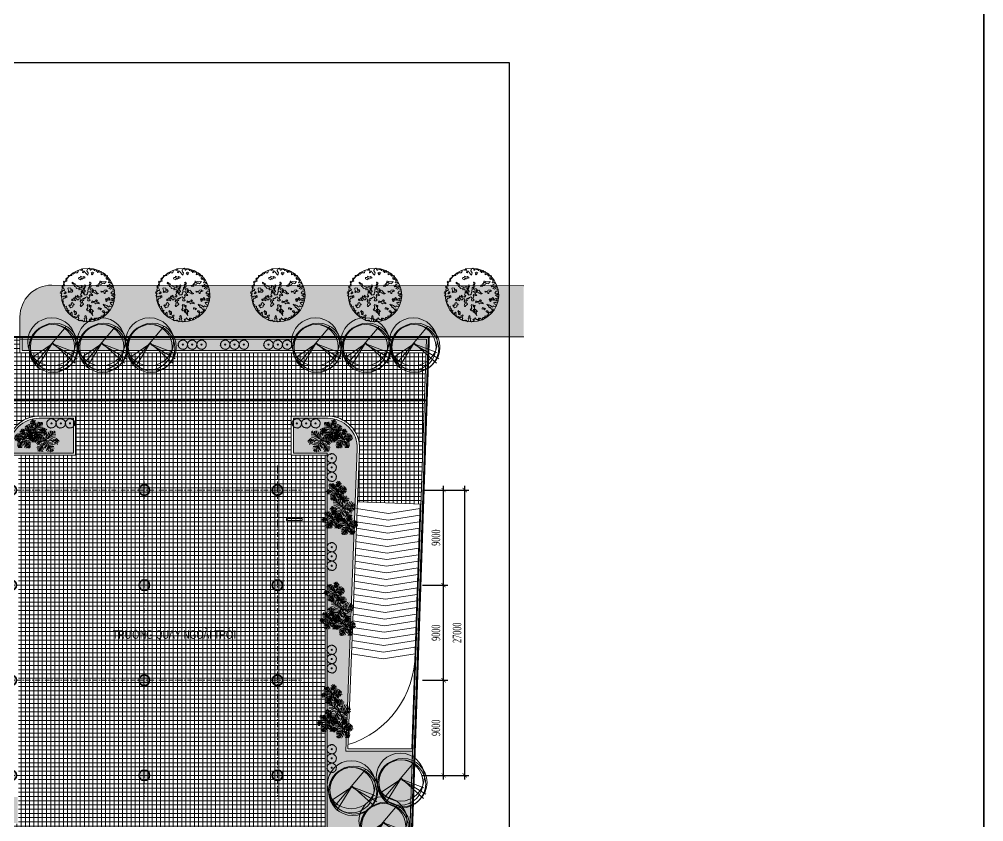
# Model space of a CAD drawing. Header units: millimetres. Extents: x 90964 to 877642, y 656808 to 1438307.
# Drawn here: x 397787 to 489062, y 1195237 to 1271187 of the extents above; entities that cross this region are included whole.
import ezdxf
from ezdxf.enums import TextEntityAlignment as Align
from ezdxf.xclip import XClip

# ---------------------------------------------------------------- set-up
doc = ezdxf.new("R2010")
doc.units = ezdxf.units.MM
doc.header["$LTSCALE"] = 300
doc.header["$XCLIPFRAME"] = 0
doc.set_wipeout_variables(frame=1)
for name, pattern in [('( Hidden )', [0.375, 0.25, -0.125]), ('CENTER', [3, 1.5, -0.5, 0.5, -0.5]), ('Overhead', [3.96875, 2.38125, -1.5875])]:
    doc.linetypes.add(name, pattern=pattern)
doc.layers.get('Defpoints').update_dxf_attribs({"color": 6})
doc.layers.add('A-CAY', color=7, linetype='Continuous', lineweight=13, true_color=0x3b7500)
for name, color, linetype, lineweight in [('A-COT VACH', 2, 'Continuous', 35), ('A-DIM', 125, 'Continuous', 15), ('A-HATCH', 251, 'Continuous', 5), ('A-NET THAY', 125, 'Continuous', 18), ('A-TEXT', 9, 'Continuous', 18), ('A-TRUC', 250, 'CENTER', 5), ('A-TUONG', 7, 'Continuous', 35), ('S-STRS-MBND', 31, 'Overhead', 9)]:
    doc.layers.add(name, color=color, linetype=linetype, lineweight=lineweight)
doc.styles.add('A1-arial', font='arial.ttf', dxfattribs={"width": 0.8})
doc.styles.add('ROMANSssss', font='vntimeh.shx', dxfattribs={"width": 0.55})
doc.dimstyles.new('DIM_1-400 MB', dxfattribs={"dimscale": 400, "dimtxt": 2, "dimasz": 1, "dimexe": 1, "dimexo": 0, "dimgap": 0.8, "dimtad": 1, "dimdec": 0, "dimzin": 0, "dimdsep": 46, "dimtxsty": 'ROMANSssss', "dimblk": 'ARCHTICK', "dimcen": 1, "dimdle": 1, "dimclrd": 256, "dimclre": 256, "dimclrt": 7, "dimadec": 0, "dimazin": 0, "dimtfac": 1, "dimtdec": 0, "dimtix": 1, "dimtofl": 0, "dimtmove": 2, "dimatfit": 3, "dimfxl": 1, "dimtolj": 1, "dimtzin": 0, "dimarcsym": 0})
pattern_1 = [(4e-12, (420761.15, 1196025.3), (-3e-11, 400), []), (90, (420761.15, 1196025.3), (-400, -3e-11), [])]

# ---------------------------------------------------------------- blocks, each defined once
blk = doc.blocks.new('NEN NEW')
at = {"color": 1, "linetype": 'CENTER', "lineweight": 0, "const_width": 200}
blk.add_lwpolyline([(750, -53922), (96388, -53438), (98212, 0), (0, 0), (749, -53922)], dxfattribs=at)
blk = doc.blocks.new('NEN NEW T')
at = {"color": 5, "linetype": '( Hidden )', "lineweight": 0, "ltscale": 5, "const_width": 200}
blk.add_lwpolyline([(98006.9, -6000), (6083.9, -6000), (6749.3, -53891.3)], dxfattribs=at)
at = {"layer": 'A-TUONG'}
blk.add_blockref('NEN NEW', (0, 0), dxfattribs=at)
blk = doc.blocks.new('LUOICOT THAPDOI')
at = {"layer": 'A-HATCH'}
h = blk.add_hatch(color=256, dxfattribs=at)
h.dxf.hatch_style = 1
edge = h.paths.add_edge_path()
edge.add_arc((220998, 1226625), 500, 0, 360)
edge = h.paths.add_edge_path()
edge.add_arc((233598, 1226625), 500, 0, 360)
edge = h.paths.add_edge_path()
edge.add_arc((246198, 1226625), 500, 0, 360)
edge = h.paths.add_edge_path()
edge.add_arc((246198, 1217625), 500, 0, 360)
edge = h.paths.add_edge_path()
edge.add_arc((233598, 1217625), 500, 0, 360)
edge = h.paths.add_edge_path()
edge.add_arc((220998, 1217625), 500, 0, 360)
edge = h.paths.add_edge_path()
edge.add_arc((214298, 1226625), 500, 0, 360)
edge = h.paths.add_edge_path()
edge.add_arc((201698, 1226625), 500, 0, 360)
edge = h.paths.add_edge_path()
edge.add_arc((194998, 1226625), 500, 0, 360)
edge = h.paths.add_edge_path()
edge.add_arc((182398, 1226625), 500, 0, 360)
edge = h.paths.add_edge_path()
edge.add_arc((169798, 1226625), 500, 0, 360)
edge = h.paths.add_edge_path()
edge.add_arc((169798, 1217625), 500, 0, 360)
edge = h.paths.add_edge_path()
edge.add_arc((169798, 1208625), 500, 0, 360)
edge = h.paths.add_edge_path()
edge.add_arc((169798, 1199625), 500, 0, 360)
edge = h.paths.add_edge_path()
edge.add_arc((182398, 1199625), 500, 0, 360)
edge = h.paths.add_edge_path()
edge.add_arc((182398, 1208625), 500, 0, 360)
edge = h.paths.add_edge_path()
edge.add_arc((182398, 1217625), 500, 0, 360)
edge = h.paths.add_edge_path()
edge.add_arc((194998, 1217625), 500, 0, 360)
edge = h.paths.add_edge_path()
edge.add_arc((194998, 1208625), 500, 0, 360)
edge = h.paths.add_edge_path()
edge.add_arc((194998, 1199625), 500, 0, 360)
edge = h.paths.add_edge_path()
edge.add_arc((201698, 1208625), 500, 0, 360)
edge = h.paths.add_edge_path()
edge.add_arc((214298, 1208625), 500, 0, 360)
edge = h.paths.add_edge_path()
edge.add_arc((220998, 1208625), 500, 0, 360)
edge = h.paths.add_edge_path()
edge.add_arc((220998, 1199625), 500, 0, 360)
edge = h.paths.add_edge_path()
edge.add_arc((233598, 1199625), 500, 0, 360)
edge = h.paths.add_edge_path()
edge.add_arc((233598, 1208625), 500, 0, 360)
edge = h.paths.add_edge_path()
edge.add_arc((246198, 1208625), 500, 0, 360)
edge = h.paths.add_edge_path()
edge.add_arc((246198, 1199625), 500, 0, 360)
at = {"layer": 'A-COT VACH'}
for centre in [(169798, 1226625), (182398, 1226625), (194998, 1226625), (201698, 1226625), (214298, 1226625), (220998, 1226625), (233598, 1226625), (246198, 1226625), (169798, 1217625), (182398, 1217625), (194998, 1217625), (220998, 1217625), (233598, 1217625), (246198, 1217625), (169798, 1208625), (182398, 1208625), (194998, 1208625), (201698, 1208625), (214298, 1208625), (220998, 1208625), (233598, 1208625), (246198, 1208625), (169798, 1199625), (182398, 1199625), (194998, 1199625), (220998, 1199625), (233598, 1199625), (246198, 1199625)]:
    blk.add_circle(centre, 500, dxfattribs=at)
at = {"layer": 'A-TRUC'}
for p, q in [((169798, 1228945), (169798, 1197405)), ((182398, 1228945), (182398, 1197405)), ((194998, 1228945), (194998, 1197405)), ((201698, 1228945), (201698, 1197405)), ((214298, 1228945), (214298, 1197405)), ((220998, 1228945), (220998, 1197405)), ((233598, 1228945), (233598, 1197405)), ((246198, 1228945), (246198, 1197405)), ((246198, 1228945), (246198, 1197405)), ((167478, 1226625), (248518, 1226625)), ((167478, 1217625), (248518, 1217625)), ((167478, 1208625), (248518, 1208625)), ((167478, 1199625), (248518, 1199625))]:
    blk.add_line(p, q, dxfattribs=at)
blk = doc.blocks.new('mb-cay14')
for p, q in [((-506, -503), (331, 486)), ((-50, 12), (-574, -343)), ((-41, 38), (-456, -639)), ((-33, 29), (577, -520)), ((-33, 12), (585, -224)), ((-24, -4), (636, -402))]:
    blk.add_line(p, q)
for centre, radius in [((-61, 67), 657), ((-61, -79), 621), ((-24, -116), 657), ((12, -79), 657)]:
    blk.add_circle(centre, radius)
blk = doc.blocks.new('mb-cay10')
for p, q in [((-487, 138), (-494, 124)), ((-494, 124), (-487, 114)), ((-487, 114), (-494, 92)), ((-494, 92), (-494, 82)), ((-494, 82), (-487, 67)), ((-483, 21), (-490, 11)), ((-490, 11), (-480, 11)), ((-458, 142), (-487, 138)), ((-487, 67), (-483, 57)), ((-480, 0), (-487, -11)), ((-483, 57), (-480, 46)), ((-480, 36), (-483, 21)), ((-480, 46), (-480, 36)), ((-480, 11), (-480, 0)), ((-441, 199), (-462, 195)), ((-462, 195), (-462, 185)), ((-462, 185), (-451, 178)), ((-444, 146), (-458, 142)), ((-451, 178), (-441, 174)), ((-434, 149), (-444, 146)), ((-430, 202), (-441, 199)), ((-441, 174), (-430, 174)), ((-426, 160), (-434, 149)), ((-426, 213), (-430, 202)), ((-430, 174), (-426, 160)), ((-423, 238), (-426, 224)), ((-426, 224), (-426, 213)), ((-416, 249), (-423, 238)), ((-398, 288), (-419, 288)), ((-419, 288), (-419, 277)), ((-419, 277), (-412, 266)), ((-405, 256), (-416, 249)), ((-412, 266), (-405, 256)), ((-370, 295), (-398, 288)), ((-366, 327), (-370, 316)), ((-370, 316), (-370, 295)), ((-359, 337), (-366, 327)), ((-355, 348), (-359, 337)), ((-345, 352), (-355, 348)), ((-334, 359), (-345, 352)), ((-323, 362), (-334, 359)), ((-302, 369), (-323, 362)), ((-291, 387), (-302, 380)), ((-302, 380), (-302, 369)), ((-281, 384), (-291, 387)), ((-270, 376), (-281, 384)), ((-259, 376), (-270, 376)), ((-256, 408), (-259, 398)), ((-259, 398), (-259, 376)), ((-252, 419), (-256, 408)), ((-242, 419), (-252, 419)), ((-231, 426), (-242, 419)), ((-224, 437), (-231, 426)), ((-213, 440), (-224, 437)), ((-203, 437), (-213, 440)), ((-192, 437), (-203, 437)), ((-171, 423), (-192, 437)), ((-160, 419), (-171, 423)), ((-156, 408), (-160, 419)), ((-146, 401), (-156, 408)), ((-142, 447), (-146, 437)), ((-146, 437), (-146, 426)), ((-146, 426), (-142, 415)), ((-135, 405), (-146, 401)), ((-135, 458), (-142, 447)), ((-142, 415), (-135, 405)), ((-131, 469), (-135, 458)), ((-121, 472), (-131, 469)), ((-107, 469), (-121, 472)), ((-96, 469), (-107, 469)), ((-85, 476), (-96, 469)), ((-64, 479), (-85, 476)), ((-43, 479), (-64, 479)), ((-39, 490), (-43, 479)), ((-28, 494), (-39, 490)), ((-32, 0), (39, 0)), ((-18, 494), (-28, 494)), ((11, 483), (-18, 494)), ((0, 32), (0, -36)), ((21, 479), (11, 483)), ((25, 469), (21, 479)), ((36, 472), (25, 469)), ((43, 483), (36, 472)), ((50, 494), (43, 483)), ((60, 494), (50, 494)), ((60, 483), (60, 494)), ((71, 479), (60, 483)), ((100, 479), (71, 479)), ((103, 469), (100, 479)), ((117, 465), (103, 469)), ((149, 469), (117, 465)), ((160, 469), (149, 469)), ((171, 465), (160, 469)), ((192, 451), (171, 465)), ((203, 455), (192, 451)), ((195, 426), (203, 437)), ((195, 415), (195, 426)), ((199, 423), (210, 423)), ((213, 451), (203, 455)), ((203, 437), (213, 437)), ((210, 423), (224, 426)), ((213, 426), (213, 451)), ((213, 437), (213, 426)), ((224, 426), (235, 426)), ((235, 426), (242, 415)), ((242, 415), (252, 412)), ((252, 412), (263, 408)), ((263, 408), (267, 398)), ((267, 369), (263, 348)), ((263, 348), (291, 348)), ((267, 398), (267, 369)), ((291, 348), (320, 344)), ((320, 344), (331, 341)), ((331, 341), (341, 337)), ((341, 337), (352, 327)), ((352, 327), (362, 327)), ((362, 327), (373, 334)), ((373, 334), (377, 323)), ((377, 323), (377, 284)), ((377, 284), (405, 273)), ((405, 273), (412, 259)), ((412, 259), (412, 245)), ((412, 245), (423, 241)), ((423, 241), (423, 206)), ((423, 206), (434, 202)), ((434, 202), (469, 202)), ((469, 170), (466, 160)), ((466, 160), (466, 149)), ((466, 149), (476, 142)), ((469, 202), (469, 170)), ((476, 142), (480, 131)), ((480, 131), (480, 121)), ((480, 121), (483, 110)), ((483, 110), (483, 85)), ((483, 85), (490, 75)), ((494, 46), (487, 25)), ((487, 25), (490, 14)), ((490, 75), (494, 46)), ((490, 14), (490, 4)), ((490, 4), (498, -7)), ((-519, -60), (-522, -89)), ((-522, -89), (-512, -99)), ((-512, -50), (-519, -60)), ((-483, -46), (-512, -50)), ((-512, -99), (-490, -103)), ((-490, -103), (-469, -103)), ((-487, -11), (-487, -21)), ((-487, -21), (-476, -25)), ((-462, -39), (-483, -46)), ((-476, -25), (-466, -25)), ((-466, -114), (-473, -124)), ((-473, -124), (-469, -135)), ((-469, -103), (-466, -114)), ((-469, -135), (-469, -170)), ((-469, -170), (-458, -181)), ((-466, -25), (-455, -28)), ((-455, -28), (-462, -39)), ((-458, -181), (-455, -192)), ((-455, -192), (-455, -224)), ((-455, -224), (-441, -227)), ((-441, -227), (-437, -238)), ((-437, -238), (-437, -249)), ((-437, -249), (-423, -249)), ((-423, -249), (-416, -259)), ((-416, -259), (-405, -263)), ((-409, -302), (-405, -291)), ((-387, -305), (-409, -302)), ((-405, -263), (-394, -263)), ((-394, -263), (-387, -273)), ((-387, -284), (-394, -288)), ((-387, -273), (-387, -284)), ((-377, -309), (-387, -305)), ((-373, -320), (-377, -309)), ((-373, -330), (-373, -320)), ((-362, -334), (-373, -330)), ((-352, -330), (-362, -334)), ((-331, -330), (-352, -330)), ((-338, -366), (-327, -359)), ((-338, -376), (-338, -366)), ((-316, -380), (-338, -376)), ((-316, -337), (-331, -330)), ((-327, -359), (-320, -348)), ((-320, -348), (-316, -337)), ((-295, -384), (-316, -380)), ((-299, -405), (-295, -394)), ((-291, -415), (-299, -405)), ((-295, -394), (-295, -384)), ((-249, -415), (-291, -415)), ((-249, -426), (-249, -415)), ((-245, -437), (-249, -426)), ((-235, -437), (-245, -437)), ((-224, -444), (-235, -437)), ((-220, -455), (-224, -444)), ((-192, -451), (-220, -455)), ((-156, -451), (-192, -451)), ((-142, -455), (-156, -451)), ((-142, -465), (-142, -455)), ((-131, -462), (-142, -465)), ((-124, -451), (-131, -462)), ((-114, -444), (-124, -451)), ((-103, -444), (-114, -444)), ((-103, -465), (-103, -444)), ((-96, -476), (-103, -465)), ((-85, -476), (-96, -476)), ((-75, -479), (-85, -476)), ((-64, -479), (-75, -479)), ((-50, -483), (-64, -479)), ((-43, -494), (-50, -483)), ((-32, -490), (-43, -494)), ((-21, -487), (-32, -490)), ((-14, -476), (-21, -487)), ((25, -476), (-14, -476)), ((36, -479), (25, -476)), ((39, -490), (36, -479)), ((50, -487), (39, -490)), ((78, -490), (50, -487)), ((89, -501), (78, -490)), ((139, -501), (89, -501)), ((146, -490), (139, -501)), ((149, -469), (146, -490)), ((160, -469), (149, -469)), ((171, -465), (160, -469)), ((181, -462), (171, -455)), ((171, -455), (171, -465)), ((195, -465), (181, -462)), ((210, -462), (195, -465)), ((220, -455), (210, -462)), ((231, -451), (220, -455)), ((242, -419), (231, -419)), ((231, -419), (231, -451)), ((249, -408), (242, -419)), ((259, -401), (249, -408)), ((270, -408), (259, -401)), ((274, -419), (270, -408)), ((284, -423), (274, -419)), ((295, -419), (284, -423)), ((306, -398), (295, -398)), ((295, -398), (295, -419)), ((313, -387), (306, -398)), ((316, -376), (313, -387)), ((331, -369), (316, -376)), ((341, -376), (331, -369)), ((348, -359), (345, -369)), ((359, -352), (348, -359)), ((370, -352), (359, -352)), ((373, -327), (370, -341)), ((370, -341), (370, -352)), ((384, -320), (373, -327)), ((394, -320), (384, -320)), ((398, -288), (391, -298)), ((391, -298), (398, -309)), ((398, -309), (394, -320)), ((409, -281), (398, -288)), ((419, -273), (409, -281)), ((423, -252), (419, -263)), ((419, -263), (419, -273)), ((426, -231), (423, -241)), ((423, -241), (423, -252)), ((437, -220), (426, -231)), ((448, -217), (437, -220)), ((455, -195), (448, -206)), ((448, -206), (448, -217)), ((458, -174), (455, -185)), ((455, -185), (455, -195)), ((462, -163), (458, -174)), ((473, -156), (462, -163)), ((469, -114), (466, -121)), ((473, -92), (469, -103)), ((469, -103), (469, -114)), ((469, -117), (469, -128)), ((469, -128), (473, -156)), ((476, -28), (473, -39)), ((473, -39), (473, -50)), ((473, -50), (483, -53)), ((483, -85), (473, -92)), ((498, -21), (476, -28)), ((483, -53), (483, -85)), ((498, -7), (498, -21))]:
    blk.add_line(p, q)
blk.add_circle((-1, -2), 62.8)
blk = doc.blocks.new('02PTRX07')
at = {"color": 0, "linetype": 'ByBlock', "lineweight": 9}
for points in [[(0.44, -0.001), (0.467, -0.021), (0.48, -0.033), (0.492, -0.028), (0.503, -0.041), (0.489, -0.055), (0.473, -0.057), (0.462, -0.078), (0.447, -0.062), (0.43, -0.076), (0.424, -0.094), (0.462, -0.103), (0.453, -0.103), (0.47, -0.091), (0.487, -0.114), (0.48, -0.13), (0.46, -0.132), (0.444, -0.13), (0.435, -0.143), (0.426, -0.13), (0.411, -0.139), (0.417, -0.162), (0.44, -0.173), (0.446, -0.188), (0.46, -0.18), (0.458, -0.202), (0.449, -0.211), (0.431, -0.207), (0.415, -0.211), (0.397, -0.202), (0.389, -0.211), (0.386, -0.225), (0.367, -0.214), (0.349, -0.195), (0.322, -0.185), (0.299, -0.184), (0.279, -0.169), (0.288, -0.193), (0.319, -0.2), (0.308, -0.214), (0.319, -0.236), (0.331, -0.223), (0.356, -0.248), (0.37, -0.273), (0.394, -0.255), (0.403, -0.284), (0.385, -0.288), (0.367, -0.306), (0.376, -0.316), (0.356, -0.325), (0.346, -0.313), (0.335, -0.331), (0.31, -0.32), (0.292, -0.295), (0.268, -0.296), (0.265, -0.316), (0.284, -0.322), (0.313, -0.343), (0.3, -0.354), (0.311, -0.37), (0.308, -0.379), (0.284, -0.372), (0.283, -0.383), (0.288, -0.395), (0.276, -0.395), (0.261, -0.395), (0.254, -0.402), (0.242, -0.386), (0.238, -0.41), (0.251, -0.422), (0.231, -0.431), (0.224, -0.422), (0.2, -0.42), (0.189, -0.445), (0.202, -0.443), (0.206, -0.456), (0.179, -0.463), (0.172, -0.45), (0.152, -0.434), (0.143, -0.445), (0.134, -0.429), (0.12, -0.431), (0.12, -0.453), (0.14, -0.461), (0.129, -0.472), (0.113, -0.47), (0.102, -0.454), (0.086, -0.459), (0.073, -0.443), (0.054, -0.427), (0.065, -0.424), (0.05, -0.45), (0.025, -0.45), (0.018, -0.465), (0.03, -0.461), (0.039, -0.474), (0.034, -0.481), (-0.011, -0.502), (-0.027, -0.479), (-0.029, -0.454), (-0.023, -0.443), (-0.038, -0.433), (-0.032, -0.411), (-0.039, -0.393), (-0.052, -0.383), (-0.061, -0.402), (-0.056, -0.424), (-0.073, -0.438), (-0.066, -0.449), (-0.059, -0.465), (-0.075, -0.502), (-0.093, -0.485), (-0.108, -0.469), (-0.12, -0.479), (-0.133, -0.469), (-0.154, -0.483), (-0.172, -0.477), (-0.186, -0.456), (-0.172, -0.436), (-0.181, -0.417), (-0.172, -0.395), (-0.167, -0.379), (-0.177, -0.37), (-0.19, -0.395), (-0.2, -0.384), (-0.206, -0.397), (-0.202, -0.42), (-0.227, -0.42), (-0.252, -0.402), (-0.267, -0.42), (-0.278, -0.404), (-0.284, -0.39), (-0.303, -0.383), (-0.297, -0.372), (-0.3, -0.348), (-0.303, -0.336), (-0.297, -0.331), (-0.308, -0.318), (-0.33, -0.345), (-0.322, -0.361), (-0.354, -0.352), (-0.354, -0.331), (-0.37, -0.322), (-0.365, -0.302), (-0.353, -0.296), (-0.369, -0.28), (-0.387, -0.293), (-0.389, -0.293), (-0.399, -0.279), (-0.385, -0.266), (-0.399, -0.245), (-0.41, -0.247), (-0.419, -0.236), (-0.408, -0.231), (-0.406, -0.207), (-0.44, -0.216), (-0.44, -0.198), (-0.44, -0.18), (-0.451, -0.177), (-0.462, -0.169), (-0.464, -0.161), (-0.469, -0.132), (-0.474, -0.128), (-0.471, -0.125), (-0.46, -0.105), (-0.48, -0.1), (-0.489, -0.093), (-0.469, -0.082), (-0.451, -0.055), (-0.433, -0.055), (-0.41, -0.035), (-0.397, -0.048), (-0.397, -0.019), (-0.41, -0.005), (-0.428, -0.03), (-0.435, -0.019), (-0.457, -0.019), (-0.464, -0.035), (-0.481, -0.032), (-0.489, -0.025), (-0.512, -0.01), (-0.496, 0.001), (-0.489, 0.027), (-0.519, 0.035), (-0.514, 0.063), (-0.49, 0.07), (-0.478, 0.067), (-0.471, 0.083), (-0.444, 0.086), (-0.44, 0.099), (-0.448, 0.11), (-0.464, 0.135), (-0.481, 0.14), (-0.492, 0.153), (-0.487, 0.167), (-0.471, 0.172), (-0.442, 0.174), (-0.444, 0.189), (-0.46, 0.205), (-0.451, 0.23), (-0.462, 0.248), (-0.446, 0.259), (-0.415, 0.255), (-0.395, 0.262), (-0.399, 0.283), (-0.417, 0.297), (-0.406, 0.316), (-0.379, 0.328), (-0.367, 0.348), (-0.37, 0.366), (-0.331, 0.37), (-0.33, 0.362), (-0.303, 0.368), (-0.303, 0.378), (-0.304, 0.392), (-0.299, 0.396), (-0.297, 0.396), (-0.278, 0.389), (-0.256, 0.402), (-0.258, 0.408), (-0.256, 0.427), (-0.245, 0.427), (-0.227, 0.418), (-0.195, 0.419), (-0.195, 0.425), (-0.186, 0.438), (-0.188, 0.446), (-0.183, 0.461), (-0.159, 0.471), (-0.125, 0.462), (-0.116, 0.482), (-0.125, 0.493), (-0.109, 0.493), (-0.102, 0.481), (-0.098, 0.448), (-0.104, 0.423), (-0.093, 0.414), (-0.082, 0.421), (-0.079, 0.446), (-0.065, 0.448), (-0.052, 0.425), (-0.019, 0.382), (-0.007, 0.371), (0.003, 0.419), (-0.011, 0.434), (-0.022, 0.454), (-0.019, 0.475), (-0.009, 0.473)], [(-0.009, 0.473), (0, 0.495), (0.018, 0.503), (0.032, 0.493), (0.032, 0.481), (0.036, 0.466), (0.045, 0.466), (0.061, 0.482), (0.082, 0.489), (0.086, 0.481), (0.095, 0.481), (0.105, 0.487), (0.116, 0.473), (0.114, 0.459), (0.122, 0.461), (0.141, 0.473), (0.154, 0.475), (0.157, 0.459), (0.152, 0.441), (0.172, 0.452), (0.173, 0.425), (0.188, 0.423), (0.192, 0.441), (0.192, 0.455), (0.211, 0.454), (0.216, 0.457), (0.22, 0.441), (0.211, 0.427), (0.225, 0.427), (0.24, 0.441), (0.251, 0.427), (0.247, 0.412), (0.247, 0.398), (0.245, 0.38), (0.258, 0.384), (0.265, 0.398), (0.278, 0.384), (0.294, 0.396), (0.299, 0.408), (0.304, 0.398), (0.317, 0.398), (0.308, 0.382), (0.299, 0.366), (0.315, 0.353), (0.322, 0.368), (0.327, 0.355), (0.343, 0.362), (0.36, 0.366), (0.363, 0.35), (0.351, 0.335), (0.336, 0.328), (0.336, 0.312), (0.343, 0.292), (0.351, 0.307), (0.365, 0.292), (0.365, 0.314), (0.379, 0.319), (0.383, 0.33), (0.389, 0.31), (0.394, 0.297), (0.383, 0.287), (0.381, 0.276), (0.395, 0.281), (0.397, 0.264), (0.397, 0.253), (0.386, 0.246), (0.378, 0.237), (0.386, 0.226), (0.397, 0.237), (0.408, 0.244), (0.426, 0.232), (0.442, 0.216), (0.435, 0.21), (0.406, 0.206), (0.392, 0.19), (0.381, 0.174), (0.351, 0.185), (0.37, 0.156), (0.397, 0.162), (0.417, 0.174), (0.44, 0.164), (0.453, 0.178), (0.465, 0.162), (0.465, 0.146), (0.444, 0.149), (0.422, 0.146), (0.39, 0.124), (0.422, 0.113), (0.44, 0.121), (0.478, 0.106), (0.487, 0.108), (0.492, 0.086), (0.473, 0.076), (0.449, 0.072), (0.442, 0.053), (0.426, 0.035), (0.444, 0.024), (0.478, 0.033), (0.492, 0.017), (0.481, -0.001), (0.464, 0.008), (0.44, -0.001)]]:
    blk.add_lwpolyline(points, dxfattribs=at)
for points in [[(0.082, 0.427), (0.057, 0.413), (0.066, 0.404), (0.066, 0.389), (0.077, 0.378), (0.091, 0.393), (0.084, 0.404), (0.107, 0.407), (0.102, 0.416)], [(-0.046, 0.003), (-0.03, 0.003), (-0.011, 0.024), (-0.016, 0.036), (-0.007, 0.051), (0.002, 0.067), (-0.004, 0.076), (-0.005, 0.096), (0.007, 0.104), (0.003, 0.119), (0.005, 0.137), (0.016, 0.147), (0.025, 0.151), (0.027, 0.171), (0.021, 0.187), (0.038, 0.203), (0.034, 0.223), (0.027, 0.235), (0.034, 0.244), (0.039, 0.242), (0.048, 0.232), (0.054, 0.237), (0.059, 0.225), (0.054, 0.21), (0.043, 0.19), (0.05, 0.178), (0.056, 0.164), (0.045, 0.146), (0.031, 0.142), (0.031, 0.126), (0.043, 0.106), (0.061, 0.114), (0.084, 0.114), (0.082, 0.104), (0.095, 0.097), (0.111, 0.085), (0.131, 0.09), (0.138, 0.078), (0.148, 0.069), (0.159, 0.051), (0.197, 0.028), (0.184, 0.024), (0.159, 0.024), (0.145, 0.036), (0.129, 0.035), (0.122, 0.047), (0.107, 0.054), (0.084, 0.046), (0.068, 0.049), (0.079, 0.058), (0.09, 0.071), (0.097, 0.063), (0.1, 0.072), (0.079, 0.09), (0.074, 0.074), (0.052, 0.078), (0.025, 0.069), (0.039, 0.058), (0.041, 0.042), (0.064, 0.031), (0.066, 0.011), (0.075, 0.008), (0.088, -0.007), (0.064, -0.007), (0.048, 0.001), (0.054, 0.006), (0.036, 0.013), (0.023, -0.007), (0.034, -0.023), (0.029, -0.041), (0.014, -0.058), (0.02, -0.076), (0.031, -0.082), (0.039, -0.096), (0.023, -0.107), (-0.005, -0.109), (-0.012, -0.096), (-0.007, -0.085), (-0.002, -0.06), (-0.007, -0.046), (-0.022, -0.035), (-0.048, -0.046), (-0.055, -0.053), (-0.068, -0.069), (-0.079, -0.058), (-0.104, -0.076), (-0.095, -0.087), (-0.082, -0.099), (-0.111, -0.11), (-0.107, -0.125), (-0.107, -0.142), (-0.1, -0.15), (-0.089, -0.153), (-0.084, -0.171), (-0.102, -0.187), (-0.12, -0.2), (-0.122, -0.213), (-0.141, -0.213), (-0.147, -0.198), (-0.138, -0.189), (-0.14, -0.171), (-0.136, -0.157), (-0.129, -0.155), (-0.125, -0.144), (-0.134, -0.132), (-0.147, -0.116), (-0.141, -0.098), (-0.131, -0.107), (-0.125, -0.096), (-0.131, -0.08), (-0.149, -0.069), (-0.175, -0.073), (-0.177, -0.091), (-0.2, -0.089), (-0.215, -0.069), (-0.222, -0.057), (-0.24, -0.06), (-0.252, -0.074), (-0.249, -0.087), (-0.229, -0.098), (-0.234, -0.109), (-0.263, -0.098), (-0.29, -0.094), (-0.304, -0.109), (-0.306, -0.078), (-0.284, -0.076), (-0.272, -0.067), (-0.265, -0.049), (-0.229, -0.039), (-0.24, -0.023), (-0.227, -0.015), (-0.224, -0.033), (-0.204, -0.033), (-0.204, -0.015), (-0.195, -0.001), (-0.179, -0.025), (-0.195, -0.035), (-0.184, -0.048), (-0.168, -0.042), (-0.145, -0.028), (-0.134, -0.041), (-0.122, -0.035), (-0.12, -0.025), (-0.118, -0.015), (-0.141, 0.006), (-0.134, 0.02), (-0.12, 0.049), (-0.132, 0.053), (-0.129, 0.065), (-0.118, 0.072), (-0.106, 0.054), (-0.098, 0.038), (-0.088, 0.049), (-0.093, 0.063), (-0.106, 0.078), (-0.107, 0.101), (-0.125, 0.094), (-0.138, 0.104), (-0.167, 0.096), (-0.172, 0.106), (-0.163, 0.121), (-0.168, 0.128), (-0.184, 0.132), (-0.211, 0.121), (-0.222, 0.135), (-0.231, 0.155), (-0.247, 0.162), (-0.259, 0.18), (-0.259, 0.196), (-0.269, 0.205), (-0.286, 0.21), (-0.297, 0.223), (-0.295, 0.239), (-0.276, 0.228), (-0.259, 0.212), (-0.241, 0.208), (-0.231, 0.187), (-0.19, 0.16), (-0.167, 0.157), (-0.152, 0.149), (-0.156, 0.142), (-0.134, 0.128), (-0.125, 0.14), (-0.129, 0.171), (-0.091, 0.158), (-0.098, 0.135), (-0.095, 0.119), (-0.07, 0.133), (-0.061, 0.183), (-0.052, 0.192), (-0.045, 0.167), (-0.064, 0.115), (-0.086, 0.096), (-0.075, 0.076), (-0.057, 0.089), (-0.052, 0.058), (-0.077, 0.046), (-0.086, 0.018), (-0.066, 0.028), (-0.064, 0.01), (-0.063, -0.001)], [(-0.097, 0.337), (-0.116, 0.341), (-0.141, 0.353), (-0.145, 0.328), (-0.174, 0.327), (-0.179, 0.305), (-0.163, 0.3), (-0.14, 0.285), (-0.132, 0.298), (-0.134, 0.318), (-0.118, 0.316), (-0.113, 0.3), (-0.091, 0.31), (-0.084, 0.325), (-0.061, 0.319), (-0.059, 0.332), (-0.082, 0.345)], [(0.292, 0.246), (0.26, 0.255), (0.245, 0.237), (0.229, 0.232), (0.236, 0.244), (0.227, 0.264), (0.222, 0.251), (0.213, 0.223), (0.195, 0.207), (0.208, 0.205), (0.172, 0.187), (0.152, 0.165), (0.174, 0.167), (0.202, 0.169), (0.193, 0.178), (0.219, 0.189), (0.234, 0.182), (0.245, 0.205), (0.263, 0.214), (0.269, 0.225), (0.286, 0.221), (0.308, 0.21), (0.315, 0.223), (0.326, 0.242), (0.347, 0.249), (0.319, 0.255)], [(-0.453, 0.036), (-0.428, 0.051), (-0.437, 0.058), (-0.417, 0.063), (-0.412, 0.042), (-0.437, 0.024)], [(-0.301, 0.055), (-0.283, 0.073), (-0.301, 0.103), (-0.319, 0.085), (-0.325, 0.091), (-0.325, 0.127), (-0.361, 0.133), (-0.379, 0.127), (-0.373, 0.103), (-0.367, 0.091), (-0.361, 0.073), (-0.373, 0.061), (-0.361, 0.049), (-0.337, 0.067), (-0.325, 0.055)], [(0.341, 0.079), (0.341, 0.097), (0.305, 0.091), (0.299, 0.079), (0.263, 0.067), (0.239, 0.073), (0.251, 0.055), (0.293, 0.061), (0.299, 0.049), (0.299, 0.031), (0.317, 0.031), (0.323, 0.067), (0.348, 0.067), (0.372, 0.079)], [(-0.283, -0.143), (-0.295, -0.137), (-0.319, -0.155), (-0.313, -0.167), (-0.325, -0.191), (-0.331, -0.197), (-0.349, -0.185), (-0.361, -0.197), (-0.325, -0.239), (-0.283, -0.221), (-0.283, -0.197), (-0.259, -0.179), (-0.259, -0.167), (-0.277, -0.161)], [(0.088, -0.381), (0.077, -0.357), (0.084, -0.34), (0.075, -0.322), (0.068, -0.313), (0.079, -0.293), (0.09, -0.313), (0.104, -0.309), (0.093, -0.293), (0.075, -0.273), (0.047, -0.256), (0.05, -0.234), (0.041, -0.223), (0.023, -0.209), (0.056, -0.211), (0.057, -0.195), (0.031, -0.193), (0.02, -0.182), (0.009, -0.187), (-0.009, -0.175), (-0.016, -0.193), (-0.007, -0.214), (-0.011, -0.236), (-0.005, -0.246), (-0.009, -0.268), (-0.022, -0.256), (-0.032, -0.261), (-0.022, -0.279), (-0.007, -0.295), (0.011, -0.286), (0.023, -0.306), (0.023, -0.32), (0.038, -0.325), (0.034, -0.293), (0.027, -0.263), (0.047, -0.279), (0.045, -0.3), (0.05, -0.331), (0.063, -0.347)], [(0.074, -0.107), (0.09, -0.119), (0.125, -0.117), (0.147, -0.101), (0.14, -0.094), (0.158, -0.089), (0.177, -0.109), (0.156, -0.116), (0.158, -0.134), (0.181, -0.132), (0.206, -0.15), (0.206, -0.166), (0.176, -0.159), (0.141, -0.164), (0.125, -0.144), (0.093, -0.139), (0.074, -0.146), (0.066, -0.13)], [(0.372, -0.064), (0.353, -0.069), (0.346, -0.08), (0.338, -0.066), (0.324, -0.084), (0.335, -0.092), (0.331, -0.11), (0.346, -0.119), (0.364, -0.096), (0.349, -0.092), (0.376, -0.076), (0.389, -0.101), (0.407, -0.078), (0.387, -0.046)], [(-0.251, -0.361), (-0.24, -0.348), (-0.249, -0.338), (-0.251, -0.32), (-0.267, -0.311), (-0.259, -0.286), (-0.245, -0.304), (-0.236, -0.318), (-0.227, -0.3), (-0.218, -0.327), (-0.218, -0.347), (-0.233, -0.354), (-0.22, -0.37)], [(0.251, -0.251), (0.233, -0.245), (0.197, -0.233), (0.191, -0.251), (0.191, -0.264), (0.209, -0.257), (0.221, -0.257), (0.233, -0.275)]]:
    blk.add_lwpolyline(points, close=True, dxfattribs=at)
blk.add_circle((0, 0), 0.5, dxfattribs=at)
blk = doc.blocks.new('mb-cay50')
at = {"color": 0, "linetype": 'ByBlock'}
for p, q in [((120, 386), (-5, 493)), ((133, 446), (73, 545)), ((85, 197), (175, 552)), ((184, 467), (232, 510)), ((-471, -47), (-535, 25)), ((-422, -42), (-480, 69)), ((-289, 231), (-435, 258)), ((-373, 302), (-430, 321)), ((-367, -40), (-424, 34)), ((-217, 163), (-415, 177)), ((55, -24), (-412, 376)), ((-183, 130), (-412, 93)), ((-342, 355), (-366, 411)), ((-313, -37), (-339, 25)), ((-127, 106), (-296, 38)), ((-282, 299), (-282, 400)), ((-61, 45), (-268, -26)), ((-221, 258), (-217, 409)), ((-151, 205), (-165, 414)), ((-122, 168), (-75, 366)), ((-75, 130), (29, 400)), ((-18, 78), (20, 267)), ((81, 244), (26, 308)), ((38, 22), (38, 144)), ((94, 304), (47, 381)), ((55, -24), (625, 54)), ((81, 2), (128, 121)), ((111, 209), (154, 223)), ((128, 270), (235, 282)), ((145, 330), (303, 330)), ((148, 26), (190, 224)), ((171, 420), (282, 446)), ((171, 372), (312, 403)), ((209, 40), (256, 263)), ((261, 40), (346, 290)), ((317, 49), (427, 281)), ((384, 45), (506, 234)), ((450, 63), (569, 177)), ((540, 78), (601, 139)), ((558, 2), (634, -36)), ((43, -22), (-604, -77)), ((-518, -51), (-575, -30)), ((-523, -94), (-554, -146)), ((-471, -94), (-511, -227)), ((-424, -99), (-445, -224)), ((-333, -73), (-386, -180)), ((-122, -282), (-368, -239)), ((-174, -367), (-354, -399)), ((-156, -320), (-345, -320)), ((-226, -433), (-336, -494)), ((-93, -201), (-302, -201)), ((-269, -76), (-299, -128)), ((27, -56), (-235, -513)), ((-66, -158), (-235, -126)), ((-140, -394), (-66, -579)), ((-23, -106), (-118, -83)), ((-118, -347), (20, -536)), ((-84, -291), (11, -466)), ((-37, -244), (81, -405)), ((-14, -187), (114, -410)), ((12, -142), (125, -259)), ((43, -22), (369, -515)), ((100, -26), (175, -97)), ((232, -338), (145, -463)), ((165, -219), (148, -285)), ((152, -32), (279, -120)), ((201, -279), (158, -385)), ((178, -199), (261, -173)), ((261, -390), (180, -574)), ((217, -242), (295, -239)), ((227, -36), (360, -201)), ((248, -295), (364, -240)), ((282, -433), (248, -570)), ((282, -338), (445, -305)), ((290, -26), (427, -244)), ((312, -385), (462, -382)), ((338, -407), (445, -442)), ((351, -36), (474, -178)), ((398, -3), (553, -131)), ((468, -3), (582, -88)), ((-250, -484), (-316, -556)), ((-246, -551), (-255, -579)), ((-207, -518), (-183, -594)), ((-178, -462), (-146, -570)), ((312, -458), (300, -570)), ((347, -515), (355, -570)), ((364, -480), (428, -484)), ((386, -536), (407, -544))]:
    blk.add_line(p, q, dxfattribs=at)
blk = doc.blocks.new('_ArchTick')
at = {"color": 0, "linetype": 'ByBlock', "const_width": 0.15}
blk.add_lwpolyline([(-0.5, -0.5), (0.5, 0.5)], dxfattribs=at)
blk = doc.blocks.new('*D323')
at = {"layer": 'A-DIM', "lineweight": -2, "transparency": 16777216}
for p, q in [((435942, 1208625), (438342, 1208625)), ((437942, 1199225), (437942, 1209025)), ((435942, 1199625), (438342, 1199625))]:
    blk.add_line(p, q, dxfattribs=at)
at = {"layer": 'Defpoints', "color": 0, "transparency": 16777216}
for p in [(435942, 1208625), (437942, 1208625), (435942, 1199625)]:
    blk.add_point(p, dxfattribs=at)
at = {"layer": 'A-DIM', "lineweight": -2, "transparency": 16777216, "xscale": 400, "yscale": 400, "zscale": 400}
for p, rotation in [((437942, 1208625), 90), ((437942, 1199625), 270)]:
    blk.add_blockref('_ArchTick', p, dxfattribs=dict(at, rotation=rotation))
at = {"layer": 'A-DIM', "color": 7, "transparency": 16777216, "insert": (437222, 1204125), "char_height": 800, "attachment_point": 5, "rotation": 90, "style": 'ROMANSssss'}
blk.add_mtext('\\A1;9000', dxfattribs=at)
blk = doc.blocks.new('*D324')
at = {"layer": 'A-DIM', "lineweight": -2, "transparency": 16777216}
for p, q in [((435942, 1217625), (438342, 1217625)), ((437942, 1208225), (437942, 1218025)), ((435942, 1208625), (438342, 1208625))]:
    blk.add_line(p, q, dxfattribs=at)
at = {"layer": 'Defpoints', "color": 0, "transparency": 16777216}
for p in [(435942, 1217625), (437942, 1217625), (435942, 1208625)]:
    blk.add_point(p, dxfattribs=at)
at = {"layer": 'A-DIM', "lineweight": -2, "transparency": 16777216, "xscale": 400, "yscale": 400, "zscale": 400}
for p, rotation in [((437942, 1217625), 90), ((437942, 1208625), 270)]:
    blk.add_blockref('_ArchTick', p, dxfattribs=dict(at, rotation=rotation))
at = {"layer": 'A-DIM', "color": 7, "transparency": 16777216, "insert": (437222, 1213125), "char_height": 800, "attachment_point": 5, "rotation": 90, "style": 'ROMANSssss'}
blk.add_mtext('\\A1;9000', dxfattribs=at)
blk = doc.blocks.new('*D325')
at = {"layer": 'A-DIM', "lineweight": -2, "transparency": 16777216}
for p, q in [((437942, 1217225), (437942, 1227025)), ((435942, 1226625), (438342, 1226625)), ((435942, 1217625), (438342, 1217625))]:
    blk.add_line(p, q, dxfattribs=at)
at = {"layer": 'Defpoints', "color": 0, "transparency": 16777216}
for p in [(435942, 1226625), (437942, 1226625), (435942, 1217625)]:
    blk.add_point(p, dxfattribs=at)
at = {"layer": 'A-DIM', "lineweight": -2, "transparency": 16777216, "xscale": 400, "yscale": 400, "zscale": 400}
for p, rotation in [((437942, 1226625), 90), ((437942, 1217625), 270)]:
    blk.add_blockref('_ArchTick', p, dxfattribs=dict(at, rotation=rotation))
at = {"layer": 'A-DIM', "color": 7, "transparency": 16777216, "insert": (437222, 1222125), "char_height": 800, "attachment_point": 5, "rotation": 90, "style": 'ROMANSssss'}
blk.add_mtext('\\A1;9000', dxfattribs=at)
blk = doc.blocks.new('*D326')
at = {"layer": 'A-DIM', "lineweight": -2, "transparency": 16777216}
for p, q in [((439942, 1199225), (439942, 1227025)), ((435942, 1226625), (440342, 1226625)), ((435942, 1199625), (440342, 1199625))]:
    blk.add_line(p, q, dxfattribs=at)
at = {"layer": 'Defpoints', "color": 0, "transparency": 16777216}
for p in [(435942, 1226625), (439942, 1226625), (435942, 1199625)]:
    blk.add_point(p, dxfattribs=at)
at = {"layer": 'A-DIM', "lineweight": -2, "transparency": 16777216, "xscale": 400, "yscale": 400, "zscale": 400}
for p, rotation in [((439942, 1226625), 90), ((439942, 1199625), 270)]:
    blk.add_blockref('_ArchTick', p, dxfattribs=dict(at, rotation=rotation))
at = {"layer": 'A-DIM', "color": 7, "transparency": 16777216, "insert": (439222, 1213125), "char_height": 800, "attachment_point": 5, "rotation": 90, "style": 'ROMANSssss'}
blk.add_mtext('\\A1;27000', dxfattribs=at)

msp = doc.modelspace()

# ---------------------------------------------------------------- hatches: boundary and pattern name
at = {"layer": 'A-NET THAY'}
h = msp.add_hatch(dxfattribs=at)
h.set_pattern_fill('AR-HBONE', color=250, scale=3, double=1)
h.set_pattern_definition([(45, (420761.15, 1196025.32), (-3e-11, 431.0523), [914.4, -304.8]), (135, (420976.68, 1196240.84), (-3e-11, 431.0523), [914.4, -304.8])])
edge = h.paths.add_edge_path()
edge.add_line((445534.9, 1245943.2), (400857.2, 1246022.2))
edge.add_arc((400852.2, 1243022.2), 3000, 89.904369, 180)
edge.add_line((397852.2, 1243022.2), (397852.2, 1241125.3))
edge.add_line((397852.2, 1241125.3), (436544.8, 1241125.3))
edge.add_line((436544.8, 1241125.3), (445534.9, 1241125.3))
edge.add_line((445534.9, 1241125.3), (445534.9, 1245943.2))
edge = h.paths.add_edge_path()
edge.add_arc((367189.7, 1243160), 3000, 0, 89.963716)
edge.add_line((367191.6, 1246160), (343379.3, 1246200.3))
edge.add_arc((343374.3, 1238200.3), 8000, 89.963716, 180.914987)
edge.add_line((335375.3, 1238072.5), (335974, 1197977.4))
edge.add_arc((338973.6, 1198025.3), 3000, 180.914987, 270)
edge.add_line((338973.6, 1195025.3), (338402.6, 1236125.8))
edge.add_line((338402.6, 1236125.8), (338333.2, 1241125.3))
edge.add_line((338333.2, 1241125.3), (370189.7, 1241125.3))
edge.add_line((370189.7, 1241125.3), (370189.7, 1243160))
edge = h.paths.add_edge_path()
edge.add_line((339082.3, 1187203.7), (339057, 1189025.3))
edge.add_line((339057, 1189025.3), (337063.7, 1189025.3))
edge.add_arc((337063.7, 1186025.3), 3000, 90, 180.938602)
edge.add_line((334064.1, 1185976.2), (334435.1, 1161466.3))
edge.add_line((334435.1, 1161466.3), (339439.8, 1161466.3))
edge.add_line((339439.8, 1161466.3), (339082.3, 1187203.7))
h = msp.add_hatch(dxfattribs=at)
h.set_pattern_fill('_USER', color=250, scale=400, double=1, pattern_type=0)
h.set_pattern_definition(pattern_1)
h.paths.add_polyline_path([(436293.5, 1239625.3), (397852.2, 1239625.3), (397852.2, 1241125.3), (391642.2, 1241125.3), (391642.2, 1239625.3), (376436.6, 1239625.3), (376436.6, 1241125.3), (370189.7, 1241125.3), (370189.7, 1239625.3), (340561.5, 1239625.3), (340561.5, 1196025.3, -0.4142136), (339561.5, 1195025.3), (338973.6, 1195025.3), (339057, 1189025.3), (397720.9, 1189025.3), (397720.9, 1195025.3), (381057.9, 1195025.3), (346665.9, 1195025.3, -0.4142136), (344665.9, 1197025.3), (344665.9, 1230625.3, -0.4142136), (347665.9, 1233625.3), (368370.4, 1233625.3, -0.4142136), (371370.4, 1230625.3), (371370.4, 1229924), (376399.6, 1229924), (378336.2, 1229924), (389705.6, 1229924), (391642.2, 1229924), (396671.5, 1229924), (396671.5, 1230625.3, -0.4142136), (399671.5, 1233625.3), (403122.2, 1233625.3), (426978.9, 1233625.3, -0.4254724), (429976.7, 1230510.5), (429785, 1225505.3), (435804.7, 1225299.9)])
h = msp.add_hatch(dxfattribs=at)
h.set_pattern_fill('_USER', color=250, scale=400, double=1, pattern_type=0)
h.set_pattern_definition(pattern_1)
h.paths.add_polyline_path([(426730.9, 1229924), (423526.2, 1229924), (423526.2, 1233625.3), (403122.2, 1233625.3), (403122.2, 1229924), (397720.9, 1229924), (397720.9, 1197381.3), (397720.9, 1189025.3), (426730.9, 1189025.3)])

# ---------------------------------------------------------------- linework, layer by layer
for p, q in [((436337.9, 1240925.3), (397852.2, 1240925.3)), ((434528.2, 1187886.4), (436337.9, 1240925.3)), ((445534.9, 1241125.3), (436544.8, 1241125.3))]:
    msp.add_line(p, q, dxfattribs=at)
msp.add_lwpolyline([(397852.2, 1241125.3), (397852.2, 1243022.2, -0.4147609), (400857.8, 1246022.2), (445534.9, 1245943.2)], format="xyb", dxfattribs=at)
msp.add_lwpolyline([(339082.3, 1187203.7), (338402.6, 1236125.8), (338333.2, 1241125.3), (436544.8, 1241125.3), (434721.5, 1187687.4)], close=True, dxfattribs=at)
for points in [[(397852.2, 1240925.3), (436337.9, 1240925.3), (434528.2, 1187886.4), (339279.5, 1187404.7), (339259.8, 1188825.3)], [(397852.2, 1239625.3), (436293.5, 1239625.3)], [(398052.2, 1239825.3), (436293.5, 1239825.3)]]:
    msp.add_lwpolyline(points, dxfattribs=at)
at = {"layer": 'A-TUONG'}
msp.add_lwpolyline([(489062.3, 1438307.3), (90964.1, 1438307.3), (90964.1, 656808), (489062.3, 656808)], close=True, dxfattribs=at)

# ---------------------------------------------------------------- next in the draw order: block references
ref = msp.add_blockref('NEN NEW T', (338333.2, 1241125.3), dxfattribs=at)
XClip(ref).set_block_clipping_path([(-1151.951366094, -55445.920515141), (100712.1462453315, 1910.2181591089)])

# ---------------------------------------------------------------- next in the draw order: hatches: boundary and pattern name
at = {"layer": 'S-STRS-MBND', "true_color": 0x3ba41e}
h = msp.add_hatch(dxfattribs=at)
h.set_pattern_fill('CROSS', color=74, scale=30, double=1)
h.set_pattern_definition([(4e-12, (420761.15, 1196025.32), (190.5, 190.5), [95.25, -285.75]), (90, (420808.78, 1195977.7), (-190.5, 190.5), [95.25, -285.75])])
h.paths.add_polyline_path([(436300.3, 1239825.3), (398052.2, 1239825.3), (398052.2, 1240925.3), (436337.9, 1240925.3), (434528.2, 1187886.4), (379327.1, 1187607.2), (339279.5, 1187404.7), (339259.8, 1188825.3), (426730.9, 1188825.3), (426730.9, 1229924), (426930.9, 1229924), (426930.9, 1230124), (423726.2, 1230124), (423726.2, 1233425.3), (426978.9, 1233425.3, -0.4254724), (429776.8, 1230518.1), (428681.7, 1201929.8), (435007.4, 1201929.8)])
h.paths.add_polyline_path([(391442.2, 1240925.3), (376636.6, 1240925.3), (376636.6, 1239825.3), (391442.2, 1239825.3)])
h.paths.add_polyline_path([(369989.7, 1240925.3), (338536, 1240925.3), (338602.6, 1236128.6), (339170.8, 1195225.3), (339561.5, 1195225.3, 0.4142136), (340361.5, 1196025.3), (340361.5, 1239825.3), (369989.7, 1239825.3)])
h.paths.add_polyline_path([(402922.2, 1233425.3), (399671.5, 1233425.3, 0.4142136), (396871.5, 1230625.3), (396871.5, 1230124), (402922.2, 1230124)], flags=17)
h.paths.add_polyline_path([(368370.4, 1233375.3), (347665.9, 1233375.3, 0.4142136), (344915.9, 1230625.3), (344915.9, 1230174), (371120.4, 1230174), (371120.4, 1230625.3, 0.4142136)], flags=17)
h.paths.add_polyline_path([(377957.9, 1197575.3), (350442.8, 1197575.3), (350442.8, 1195125.3), (377957.9, 1195125.3)], flags=17)
h.paths.add_polyline_path([(397620.9, 1197575.3), (381157.9, 1197575.3), (381157.9, 1195125.3), (397620.9, 1195125.3)], flags=17)

# ---------------------------------------------------------------- next in the draw order: linework, layer by layer
at = {"layer": 'A-HATCH'}
for points in [[(429695.3, 1224256.9), (432693.5, 1223791.2), (435693.5, 1224257.2)], [(429716.8, 1224887.9), (432715.1, 1224422.2), (435715.1, 1224888.1)], [(429674, 1223633.9), (432672.3, 1223168.3), (435672.3, 1223634.2)], [(429641.8, 1222383.6), (432640.1, 1221918), (435640.1, 1222383.9)], [(429663.2, 1223008.6), (432661.4, 1222542.9), (435661.4, 1223008.9)], [(429620.5, 1221758.7), (432618.8, 1221293), (435618.8, 1221758.9)], [(429572.6, 1220507.4), (432570.8, 1220041.7), (435570.8, 1220507.6)], [(429599.2, 1221133.7), (432597.4, 1220668), (435597.4, 1221134)], [(429551.3, 1219882.4), (432549.5, 1219416.7), (435549.5, 1219882.7)], [(429508.6, 1218632.4), (432506.9, 1218166.8), (435506.9, 1218632.7)], [(429529.9, 1219257.4), (432528.2, 1218791.7), (435528.2, 1219257.7)], [(429487.3, 1218007.5), (432485.5, 1217541.8), (435485.5, 1218007.7)], [(429444.6, 1216757), (432442.9, 1216291.3), (435442.9, 1216757.3)], [(429465.9, 1217382), (432464.2, 1216916.3), (435464.2, 1217382.2)], [(429423.3, 1216132), (432421.6, 1215666.3), (435421.6, 1216132.3)], [(429380.6, 1214882.1), (432378.9, 1214416.4), (435378.9, 1214882.3)], [(429402, 1215507), (432400.2, 1215041.4), (435400.2, 1215507.3)], [(429354, 1214255.7), (432352.3, 1213790.1), (435352.3, 1214256)], [(429332.7, 1213630.8), (432331, 1213165.1), (435331, 1213631)], [(429057.4, 1213045.3), (432309.7, 1212540.1), (435561.1, 1213045.1)], [(429290.1, 1212380.8), (432288.3, 1211915.1), (435288.3, 1212381.1)], [(429268.7, 1211755.9), (432267, 1211290.2), (435267, 1211756.1)], [(429242.1, 1211129.5), (432240.4, 1210663.8), (435240.4, 1211129.8)]]:
    msp.add_lwpolyline(points, dxfattribs=at)
msp.add_arc((426240.4, 1211129.8), 9000, 287.221575, 359.999999, dxfattribs=at)
at = {"layer": 'A-NET THAY'}
for p, q in [((397852.2, 1241125.3), (397852.2, 1239625.3)), ((398052.2, 1241125.3), (398052.2, 1239825.3)), ((399671.5, 1233625.3), (426978.9, 1233625.3)), ((426978.9, 1233425.3), (423726.2, 1233425.3)), ((429776.8, 1230518.1), (428681.7, 1201929.8)), ((429976.7, 1230510.5), (428889.6, 1202129.8)), ((426730.9, 1229924), (426730.9, 1187847)), ((426930.9, 1230124), (426930.9, 1187848)), ((435979.1, 1225293.9), (429785, 1225505.3)), ((434938.6, 1202129.8), (435729.2, 1225302.4)), ((428889.6, 1202129.8), (434938.6, 1202129.8)), ((428681.7, 1201929.8), (434938.6, 1201929.8))]:
    msp.add_line(p, q, dxfattribs=at)
for points in [[(403122.2, 1233625.3), (399671.5, 1233625.3, 0.4142136), (396671.5, 1230625.3), (396671.5, 1229924), (403122.2, 1229924)], [(402922.2, 1233425.3), (399671.5, 1233425.3, 0.4142136), (396871.5, 1230625.3), (396871.5, 1230124), (402922.2, 1230124)]]:
    msp.add_lwpolyline(points, format="xyb", close=True, dxfattribs=at)
for points in [[(423526.2, 1233625.3), (423526.2, 1229924), (426930.9, 1229924)], [(423726.2, 1233425.3), (423726.2, 1230124), (426930.9, 1230124)]]:
    msp.add_lwpolyline(points, dxfattribs=at)
for centre, radius, start, end in [((399671.5, 1230625.3), 3000, 90, 180), ((426978.9, 1230625.3), 2800, 357.806351, 90.98254), ((426978.9, 1230625.3), 3000, 357.806351, 90)]:
    msp.add_arc(centre, radius, start, end, dxfattribs=at)
at = {"layer": 'Defpoints', "color": 1}
msp.add_lwpolyline([(294836.5, 1161466.3), (444169.9, 1161466.3), (444169.9, 1267066.3), (294836.5, 1267066.3)], close=True, dxfattribs=at)

# ---------------------------------------------------------------- next in the draw order: block references
at = {"layer": 'A-CAY'}
for name, p, xscale, yscale, zscale in [('02PTRX07', (404297.9, 1245082.3), 5062.5, 5062.5, 5062.5), ('02PTRX07', (413297.9, 1245082.3), 5062.5, 5062.5, 5062.5), ('02PTRX07', (422297.9, 1245082.3), 5062.5, 5062.5, 5062.5), ('02PTRX07', (431446.9, 1245082.3), 5062.5, 5062.5, 5062.5), ('02PTRX07', (440630.9, 1245082.3), 5062.5, 5062.5, 5062.5), ('mb-cay14', (401071.4, 1240426.6), 3.461538461538461, 3.461538461538461, 3.461538461538461), ('mb-cay14', (405744.6, 1240428.6), 3.461538461538461, 3.461538461538461, 3.461538461538461), ('mb-cay14', (410328.4, 1240426.6), 3.461538461538461, 3.461538461538461, 3.461538461538461), ('mb-cay14', (426030.4, 1240426.6), 3.461538461538461, 3.461538461538461, 3.461538461538461), ('mb-cay14', (430703.6, 1240428.6), 3.461538461538461, 3.461538461538461, 3.461538461538461), ('mb-cay14', (435287.4, 1240426.6), 3.461538461538461, 3.461538461538461, 3.461538461538461), ('mb-cay10', (413272.4, 1240393.5), 0.9, 0.9, 0.9), ('mb-cay10', (414150.4, 1240393.5), 0.9, 0.9, 0.9), ('mb-cay10', (415035.4, 1240393.5), 0.9, 0.9, 0.9), ('mb-cay10', (417278.4, 1240393.5), 0.9, 0.9, 0.9), ('mb-cay10', (418156.4, 1240393.5), 0.9, 0.9, 0.9), ('mb-cay10', (419041.4, 1240393.5), 0.9, 0.9, 0.9), ('mb-cay10', (421372.4, 1240393.5), 0.9, 0.9, 0.9), ('mb-cay10', (422250.4, 1240393.5), 0.9, 0.9, 0.9), ('mb-cay10', (423135.4, 1240393.5), 0.9, 0.9, 0.9), ('mb-cay50', (399311.8, 1232411.2), -1.6, 1.6, 1.6), ('mb-cay10', (400828.4, 1232943.8), -0.9, 0.9, 0.9), ('mb-cay10', (401713.4, 1232943.8), -0.9, 0.9, 0.9), ('mb-cay10', (402591.4, 1232943.8), -0.9, 0.9, 0.9), ('mb-cay10', (424058.9, 1232943.8), 0.9, 0.9, 0.9), ('mb-cay10', (424936.9, 1232943.8), 0.9, 0.9, 0.9), ('mb-cay10', (425821.9, 1232943.8), 0.9, 0.9, 0.9), ('mb-cay50', (427338.6, 1232411.2), 1.6, 1.6, 1.6), ('mb-cay50', (398323.5, 1231529.6), -1.6, 1.6, 1.6), ('mb-cay50', (400369.4, 1231406.2), -2, 2, 2), ('mb-cay50', (426281, 1231406.2), 2, 2, 2), ('mb-cay50', (428326.9, 1231529.6), 1.6, 1.6, 1.6), ('mb-cay10', (427355.2, 1229639.9), 0.9, 0.9, 0.9), ('mb-cay10', (427355.2, 1228775.9), 0.9, 0.9, 0.9), ('mb-cay10', (427355.2, 1227887.9), 0.9, 0.9, 0.9), ('mb-cay50', (427774.7, 1226588.5), 1.6, 1.6, 1.6), ('mb-cay50', (428368.2, 1224980.3), 2, 2, 2), ('mb-cay50', (427376.7, 1223925.5), 1.6, 1.6, 1.6), ('mb-cay50', (428820.7, 1223328.5), 1.6, 1.6, 1.6), ('mb-cay10', (427355.2, 1221218.9), 0.9, 0.9, 0.9), ('mb-cay10', (427355.2, 1220354.9), 0.9, 0.9, 0.9), ('mb-cay10', (427355.2, 1219466.9), 0.9, 0.9, 0.9), ('mb-cay50', (427570.7, 1217043.5), 1.6, 1.6, 1.6), ('mb-cay50', (428164.2, 1215435.3), 2, 2, 2), ('mb-cay50', (427172.7, 1214380.5), 1.6, 1.6, 1.6), ('mb-cay50', (428616.7, 1213783.5), 1.6, 1.6, 1.6), ('mb-cay10', (427355.2, 1211508.9), 0.9, 0.9, 0.9), ('mb-cay10', (427355.2, 1210644.9), 0.9, 0.9, 0.9), ('mb-cay10', (427355.2, 1209756.9), 0.9, 0.9, 0.9), ('mb-cay50', (427314.7, 1207345.5), 1.6, 1.6, 1.6), ('mb-cay50', (427908.2, 1205737.3), 2, 2, 2), ('mb-cay50', (426916.7, 1204682.5), 1.6, 1.6, 1.6), ('mb-cay50', (428360.7, 1204085.5), 1.6, 1.6, 1.6), ('mb-cay10', (427355.2, 1202098.9), 0.9, 0.9, 0.9), ('mb-cay10', (427355.2, 1201234.9), 0.9, 0.9, 0.9), ('mb-cay14', (434059.1, 1199223.9), 3.461538461538461, 3.461538461538461, 3.461538461538461), ('mb-cay10', (427355.2, 1200346.9), 0.9, 0.9, 0.9), ('mb-cay14', (429419.5, 1198502.1), 3.461538461538461, 3.461538461538461, 3.461538461538461), ('mb-cay14', (432416.5, 1195091.1), 3.461538461538461, 3.461538461538461, 3.461538461538461)]:
    msp.add_blockref(name, p, dxfattribs=dict(at, xscale=xscale, yscale=yscale, zscale=zscale))
at = {"layer": 'A-COT VACH'}
msp.add_blockref('LUOICOT THAPDOI', (176022.9, 0), dxfattribs=at)

# ---------------------------------------------------------------- next in the draw order: texts
at = {"layer": 'A-TEXT', "style": 'A1-arial', "width": 0.75}
msp.add_text('TRƯỜNG QUAY NGOÀI TRỜI', height=800, dxfattribs=at).set_placement((412474.6, 1212552.8), align=Align.CENTER)

# ---------------------------------------------------------------- next in the draw order: dimensions: what is measured, and where the dimension line sits
at = {"layer": 'A-DIM'}
for base, p1, p2, picture, middle in [((437942.2, 1226625.3), (435942.2, 1217625.3), (435942.2, 1226625.3), '*D325', (437222.2, 1222125.3)), ((439942.2, 1226625.3), (435942.2, 1199625.3), (435942.2, 1226625.3), '*D326', (439222.2, 1213125.3)), ((437942.2, 1217625.3), (435942.2, 1208625.3), (435942.2, 1217625.3), '*D324', (437222.2, 1213125.3)), ((437942.2, 1208625.3), (435942.2, 1199625.3), (435942.2, 1208625.3), '*D323', (437222.2, 1204125.3))]:
    dim = msp.add_linear_dim(base=base, p1=p1, p2=p2, angle=90, dimstyle='DIM_1-400 MB', dxfattribs=at)
    dim.commit()
    dim.dimension.update_dxf_attribs({"geometry": picture, "text_midpoint": middle})

# ---------------------------------------------------------------- next in the draw order: wipeouts: each hides what was drawn before it
msp.add_wipeout([(423067.1, 1223944), (422967.2, 1223944), (422967.2, 1217144), (423067.1, 1217144)]).dxf.layer = 'A-NET THAY'

# ---------------------------------------------------------------- next in the draw order: linework, layer by layer
at = {"layer": 'A-NET THAY'}
msp.add_lwpolyline([(424567.1, 1223744), (424567.1, 1223944), (423067.1, 1223944), (423067.1, 1223744)], close=True, dxfattribs=at)

doc.saveas('drawing.dxf')
